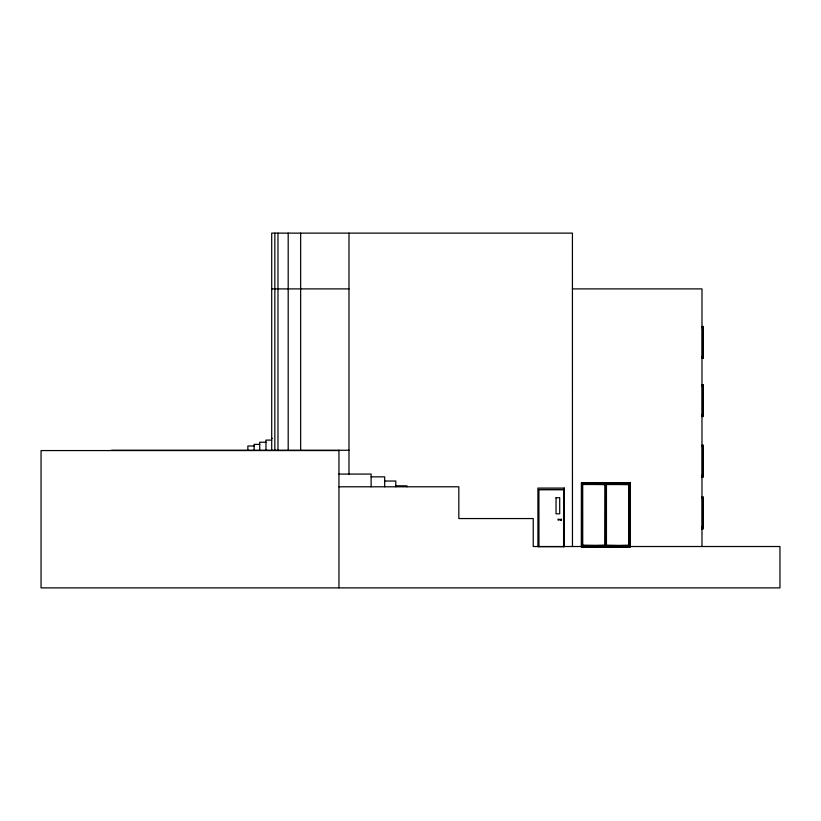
<?xml version="1.0" encoding="UTF-8"?>
<svg xmlns="http://www.w3.org/2000/svg" width="821" height="821" viewBox="0 0 821 821"><rect width="100%" height="100%" fill="white"/><g stroke="black" fill="none" stroke-linecap="round" stroke-linejoin="round"><path stroke-width="1.23" d="M563.596 546.653L563.617 489.614L538.679 489.614L538.679 546.653L538.607 489.542L563.617 489.542L563.617 546.653M605.19 545.739L605.334 484.534L582.346 484.144M628.896 545.749L629.04 484.544L606.052 484.164M560.979 519.98L561.164 519.354M561.061 519.991L561.164 519.334M271.7 288.9L348.987 288.9M572.422 288.9L701.986 288.9L701.986 546.519M701.986 326.46L703.34 326.471L703.34 358.028L701.986 358.018L702.827 358.089M701.986 326.922L703.34 326.85M701.986 327.251L702.838 327.179M701.986 327.394L703.34 327.394M701.986 327.466L702.827 327.466M701.986 357.546L702.827 357.546L701.986 356.868L702.827 357.638M701.986 357.812L702.838 357.812M702.838 358.356L701.986 358.356L702.827 358.428L702.827 327.394M701.986 384.721L703.34 384.731L703.34 416.288L701.986 416.278M701.986 384.792L702.827 384.792M701.986 385.049L702.838 385.049M701.986 385.172L703.34 385.111M701.986 385.511L702.838 385.439M701.986 385.644L703.34 385.654M701.986 386.055L702.838 385.983M701.986 416.134L702.838 416.062M701.986 416.606L702.838 416.606L702.827 385.644M271.7 438.281L272.244 438.281M271.7 440.097L265.973 440.097L265.973 450.247M265.973 442.232L259.713 442.232L259.713 450.247M259.713 444.377L254.141 444.377L254.141 450.247M701.986 445.167L703.34 445.177L703.34 476.734L701.986 476.724M701.986 445.618L703.34 445.557M701.986 445.957L702.838 445.885M254.141 445.977L247.86 445.977L247.86 450.247M701.986 446.09L703.34 446.101M701.986 446.162L702.827 446.162M701.986 446.429L702.838 446.429M701.986 446.501L702.827 446.501M111.502 450.247L348.987 450.247M338.96 450.565L41.05 450.565L41.05 587.877L779.95 587.877L779.95 546.519L533.229 546.519L533.229 518.554L458.826 518.554L458.826 486.791L338.96 486.791M338.96 474.076L371.123 474.076L371.123 486.791M371.123 476.857L384.69 476.857L384.69 486.791M701.986 476.796L702.827 476.796M702.838 477.052L701.986 477.052L702.827 477.134L702.827 446.09M384.69 481.024L395.794 481.024L395.794 486.791M581.412 482.943L630.189 482.943M582.715 484.062L605.19 484.062M606.421 484.072L628.896 484.072M606.421 484.113L628.896 484.113M582.715 484.482L605.19 484.534M606.421 484.544L628.896 484.544M395.794 485.827L406.929 485.827L406.929 486.791M701.986 497.013L703.34 497.023L703.34 528.58L701.986 528.652M703.34 497.403L701.986 497.423L702.827 497.475M556.022 497.7L559.706 497.7L559.706 513.802L556.022 513.802L556.043 497.7M701.986 497.731L702.838 497.731M703.34 497.957L701.986 497.947L702.827 498.019L702.827 528.981L701.986 528.981M701.986 498.275L702.838 498.275M701.986 498.357L702.827 498.357M559.327 519.313C557.387 518.308 557.377 520.996 559.327 519.991M702.838 528.365L701.986 528.365L702.827 528.57M701.986 528.909L702.838 528.909M582.715 545.411L605.19 545.36L582.715 545.842M606.421 545.421L628.896 545.421M606.421 545.852L628.896 545.38M581.463 546.899L630.148 546.909L630.189 482.799L581.412 482.851L581.463 546.899L581.576 482.851M605.908 545.36L617.402 545.555M582.202 545.349L594.979 545.565M560.856 520.278C563.196 519.211 559.275 518.728 560.712 520.216M701.986 356.53L702.827 357.299M701.986 414.779L702.827 415.559M701.986 415.118L702.827 415.888M701.986 475.226L702.827 476.006M702.827 527.78L701.986 527.082L702.827 527.852M701.986 527.421L702.827 528.19M702.499 327.394L702.499 358.028M702.499 385.654L702.499 416.288M702.499 446.101L702.499 476.734M702.499 497.957L702.499 528.58M630.015 482.84L630.015 546.704M629.245 483.005L629.286 546.909M628.937 483.005L628.896 546.909M606.442 482.994L606.442 546.909M605.58 482.994L605.539 546.899M605.169 482.994L605.19 546.899M582.715 482.994L582.736 546.899M582.366 482.994L582.366 546.899M582.325 482.994L582.325 546.899M581.699 482.851L581.699 546.704M572.453 546.519L572.422 233.123L271.7 233.123L271.7 450.247M348.987 233.123L348.987 474.076M338.96 450.247L338.96 587.877M300.65 233.123L300.65 450.247M288.192 233.123L288.192 450.247M277.98 233.123L277.98 450.247M274.84 233.123L274.84 450.247M702.838 327.723L701.986 327.723L702.827 327.795M564.355 488.074L537.919 488.074L537.919 546.653L564.355 546.653L564.263 488.074M630.189 546.704L581.412 546.704L630.189 546.745M702.838 476.262L701.996 475.564L702.827 476.334"/></g></svg>
